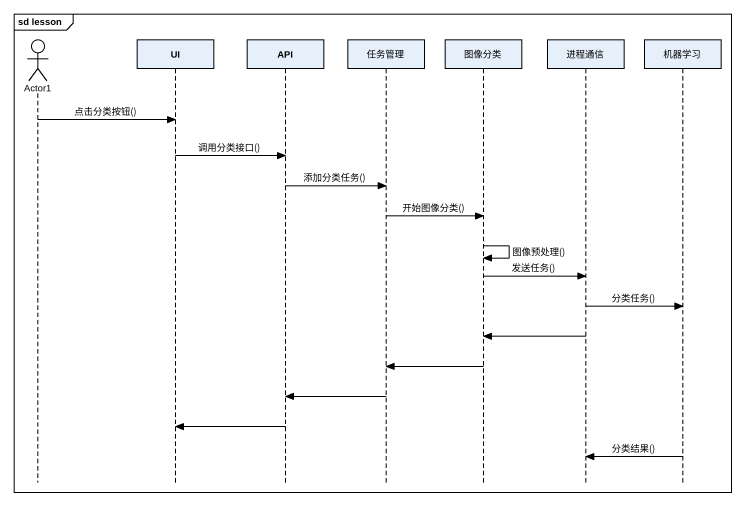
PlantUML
@startuml
mainframe sd lesson
hide footbox
actor Actor1
participant UI
participant API
participant 任务管理
participant 图像分类
participant 进程通信
participant 机器学习

Actor1 -> UI : 点击分类按钮()
UI -> API : 调用分类接口()
API -> 任务管理 : 添加分类任务()
任务管理 -> 图像分类 : 开始图像分类()
图像分类 -> 图像分类 : 图像预处理()
图像分类 -> 进程通信 : 发送任务()
进程通信 -> 机器学习 : 分类任务()
进程通信 -> 图像分类
图像分类 -> 任务管理
任务管理 -> API
API -> UI
机器学习 -> 进程通信 : 分类结果()
@enduml
